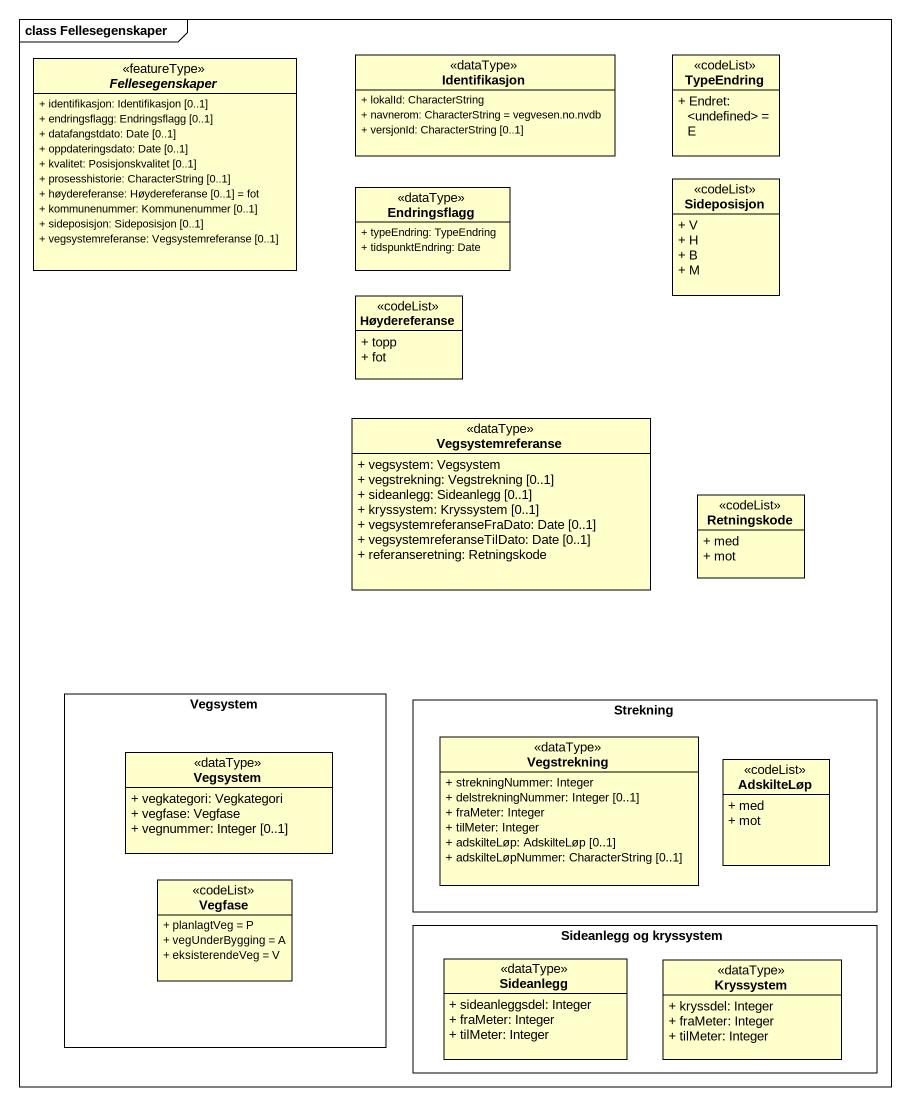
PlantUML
@startuml
mainframe class Fellesegenskaper
hide circle
hide empty members
skinparam classAttributeIconSize 0
abstract class Fellesegenskaper <<featureType>> {
  + identifikasjon: Identifikasjon [0..1]
  + endringsflagg: Endringsflagg [0..1]
  + datafangstdato: Date [0..1]
  + oppdateringsdato: Date [0..1]
  + kvalitet: Posisjonskvalitet [0..1]
  + prosesshistorie: CharacterString [0..1]
  + høydereferanse: Høydereferanse [0..1] = fot
  + kommunenummer: Kommunenummer [0..1]
  + sideposisjon: Sideposisjon [0..1]
  + vegsystemreferanse: Vegsystemreferanse [0..1]
}
class Identifikasjon <<dataType>> {
  + lokalId: CharacterString
  + navnerom: CharacterString = vegvesen.no.nvdb
  + versjonId: CharacterString [0..1]
}
class TypeEndring <<codeList>> {
  + Endret: <undefined> = E
}
class Endringsflagg <<dataType>> {
  + typeEndring: TypeEndring
  + tidspunktEndring: Date
}
class Sideposisjon <<codeList>> {
  + V
  + H
  + B
  + M
}
class Høydereferanse <<codeList>> {
  + topp
  + fot
}
class Vegsystemreferanse <<dataType>> {
  + vegsystem: Vegsystem
  + vegstrekning: Vegstrekning [0..1]
  + sideanlegg: Sideanlegg [0..1]
  + kryssystem: Kryssystem [0..1]
  + vegsystemreferanseFraDato: Date [0..1]
  + vegsystemreferanseTilDato: Date [0..1]
  + referanseretning: Retningskode
}
class Retningskode <<codeList>> {
  + med
  + mot
}
rectangle Vegsystem {
  class "Vegsystem" as Vegsystem_2 <<dataType>> {
    + vegkategori: Vegkategori
    + vegfase: Vegfase
    + vegnummer: Integer [0..1]
  }
  class Vegfase <<codeList>> {
    + planlagtVeg = P
    + vegUnderBygging = A
    + eksisterendeVeg = V
  }
}
rectangle Strekning {
  class Vegstrekning <<dataType>> {
    + strekningNummer: Integer
    + delstrekningNummer: Integer [0..1]
    + fraMeter: Integer
    + tilMeter: Integer
    + adskilteLøp: AdskilteLøp [0..1]
    + adskilteLøpNummer: CharacterString [0..1]
  }
  class AdskilteLøp <<codeList>> {
    + med
    + mot
  }
}
rectangle "Sideanlegg og kryssystem" as Sideanlegg_og_kryssystem {
  class Sideanlegg <<dataType>> {
    + sideanleggsdel: Integer
    + fraMeter: Integer
    + tilMeter: Integer
  }
  class Kryssystem <<dataType>> {
    + kryssdel: Integer
    + fraMeter: Integer
    + tilMeter: Integer
  }
}
@enduml
